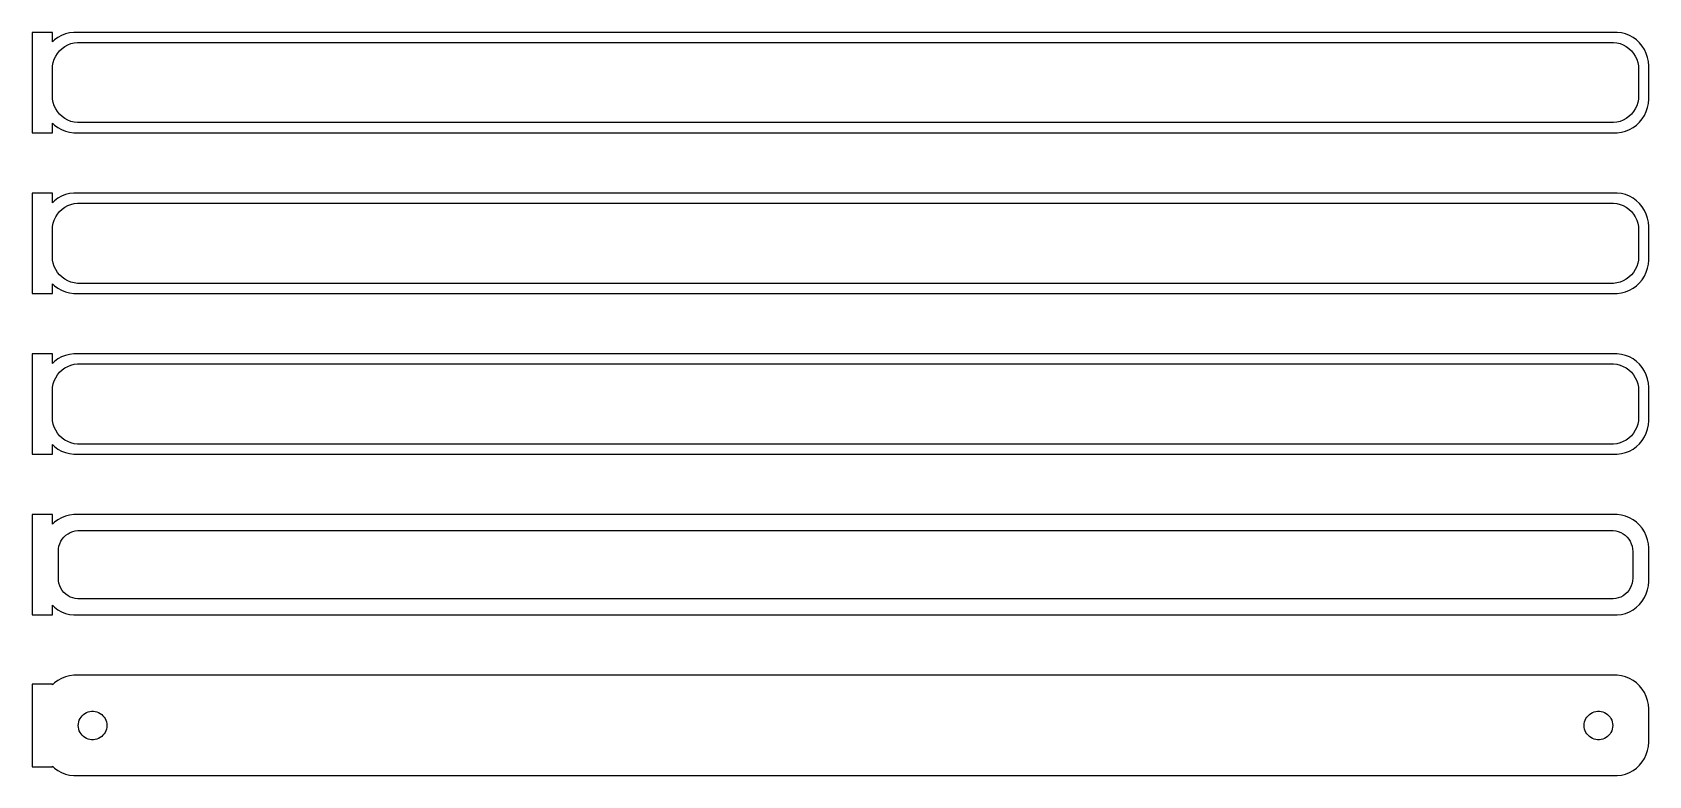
# Model space of a CAD drawing. Header units: metres. Extents: x -122 to 120, y 113 to 223.
import ezdxf

# ---------------------------------------------------------------- set-up
doc = ezdxf.new("R2010")
doc.units = ezdxf.units.M

msp = doc.modelspace()

# ---------------------------------------------------------------- linework, layer by layer
for p, q in [((-118.5, 223.49), (-121.5, 223.49)), ((-121.5, 223.49), (-121.5, 208.51)), ((-118.5, 222.059), (-118.5, 223.49)), ((-118.187, 222.353), (-118.5, 222.059)), ((-117.679, 222.722), (-118.187, 222.353)), ((-117.129, 223.024), (-117.679, 222.722)), ((-116.545, 223.255), (-117.129, 223.024)), ((-115.937, 223.411), (-116.545, 223.255)), ((-115.314, 223.49), (-115.937, 223.411)), ((115.314, 223.49), (-115.314, 223.49)), ((115.937, 223.411), (115.314, 223.49)), ((116.545, 223.255), (115.937, 223.411)), ((117.129, 223.024), (116.545, 223.255)), ((117.679, 222.722), (117.129, 223.024)), ((118.187, 222.353), (117.679, 222.722)), ((118.645, 221.923), (118.187, 222.353)), ((-118.219, 219.472), (-118.005, 219.927)), ((-118.005, 219.927), (-117.736, 220.351)), ((-117.736, 220.351), (-117.416, 220.738)), ((-117.416, 220.738), (-117.05, 221.082)), ((-117.05, 221.082), (-116.643, 221.377)), ((-116.643, 221.377), (-116.203, 221.619)), ((-116.203, 221.619), (-115.736, 221.804)), ((-115.736, 221.804), (-115.25, 221.929)), ((-115.25, 221.929), (-114.751, 221.992)), ((-114.751, 221.992), (114.751, 221.992)), ((114.751, 221.992), (115.25, 221.929)), ((115.25, 221.929), (115.736, 221.804)), ((115.736, 221.804), (116.203, 221.619)), ((116.203, 221.619), (116.643, 221.377)), ((116.643, 221.377), (117.05, 221.082)), ((117.05, 221.082), (117.416, 220.738)), ((117.416, 220.738), (117.736, 220.351)), ((117.736, 220.351), (118.005, 219.927)), ((118.005, 219.927), (118.219, 219.472)), ((119.045, 221.439), (118.645, 221.923)), ((119.382, 220.909), (119.045, 221.439)), ((119.649, 220.341), (119.382, 220.909)), ((119.843, 219.743), (119.649, 220.341)), ((-118.5, 218), (-118.468, 218.501)), ((-118.5, 214), (-118.5, 218)), ((-118.468, 218.501), (-118.374, 218.995)), ((-118.374, 218.995), (-118.219, 219.472)), ((118.219, 219.472), (118.374, 218.995)), ((118.374, 218.995), (118.468, 218.501)), ((118.468, 218.501), (118.5, 218)), ((118.5, 218), (118.5, 214)), ((119.961, 219.127), (119.843, 219.743)), ((120, 218.5), (119.961, 219.127)), ((120, 213.5), (120, 218.5)), ((-118.468, 213.499), (-118.5, 214)), ((-118.374, 213.005), (-118.468, 213.499)), ((-118.219, 212.528), (-118.374, 213.005)), ((-118.005, 212.073), (-118.219, 212.528)), ((118.219, 212.528), (118.005, 212.073)), ((118.374, 213.005), (118.219, 212.528)), ((118.468, 213.499), (118.374, 213.005)), ((118.5, 214), (118.468, 213.499)), ((119.843, 212.257), (119.961, 212.873)), ((119.961, 212.873), (120, 213.5)), ((-117.736, 211.649), (-118.005, 212.073)), ((-117.416, 211.262), (-117.736, 211.649)), ((-117.05, 210.918), (-117.416, 211.262)), ((-116.643, 210.623), (-117.05, 210.918)), ((-116.203, 210.381), (-116.643, 210.623)), ((-115.736, 210.196), (-116.203, 210.381)), ((-115.25, 210.071), (-115.736, 210.196)), ((115.736, 210.196), (115.25, 210.071)), ((116.203, 210.381), (115.736, 210.196)), ((116.643, 210.623), (116.203, 210.381)), ((117.05, 210.918), (116.643, 210.623)), ((117.416, 211.262), (117.05, 210.918)), ((117.736, 211.649), (117.416, 211.262)), ((118.005, 212.073), (117.736, 211.649)), ((118.645, 210.077), (119.045, 210.561)), ((119.045, 210.561), (119.382, 211.091)), ((119.382, 211.091), (119.649, 211.659)), ((119.649, 211.659), (119.843, 212.257)), ((-121.5, 208.51), (-118.5, 208.51)), ((-118.5, 209.941), (-118.187, 209.647)), ((-118.5, 208.51), (-118.5, 209.941)), ((-118.187, 209.647), (-117.679, 209.278)), ((-117.679, 209.278), (-117.129, 208.976)), ((-117.129, 208.976), (-116.545, 208.745)), ((-116.545, 208.745), (-115.937, 208.589)), ((-115.937, 208.589), (-115.314, 208.51)), ((-115.314, 208.51), (115.314, 208.51)), ((-114.751, 210.008), (-115.25, 210.071)), ((114.751, 210.008), (-114.751, 210.008)), ((115.25, 210.071), (114.751, 210.008)), ((115.314, 208.51), (115.937, 208.589)), ((115.937, 208.589), (116.545, 208.745)), ((116.545, 208.745), (117.129, 208.976)), ((117.129, 208.976), (117.679, 209.278)), ((117.679, 209.278), (118.187, 209.647)), ((118.187, 209.647), (118.645, 210.077)), ((-118.5, 199.49), (-121.5, 199.49)), ((-121.5, 199.49), (-121.5, 184.51)), ((-118.5, 198.059), (-118.5, 199.49)), ((-118.187, 198.353), (-118.5, 198.059)), ((-117.679, 198.722), (-118.187, 198.353)), ((-117.129, 199.024), (-117.679, 198.722)), ((-116.545, 199.255), (-117.129, 199.024)), ((-115.937, 199.411), (-116.545, 199.255)), ((-115.314, 199.49), (-115.937, 199.411)), ((115.314, 199.49), (-115.314, 199.49)), ((115.937, 199.411), (115.314, 199.49)), ((116.545, 199.255), (115.937, 199.411)), ((117.129, 199.024), (116.545, 199.255)), ((117.679, 198.722), (117.129, 199.024)), ((118.187, 198.353), (117.679, 198.722)), ((118.645, 197.923), (118.187, 198.353)), ((-118.219, 195.472), (-118.005, 195.927)), ((-118.005, 195.927), (-117.736, 196.351)), ((-117.736, 196.351), (-117.416, 196.738)), ((-117.416, 196.738), (-117.05, 197.082)), ((-117.05, 197.082), (-116.643, 197.377)), ((-116.643, 197.377), (-116.203, 197.619)), ((-116.203, 197.619), (-115.736, 197.804)), ((-115.736, 197.804), (-115.25, 197.929)), ((-115.25, 197.929), (-114.751, 197.992)), ((-114.751, 197.992), (114.751, 197.992)), ((114.751, 197.992), (115.25, 197.929)), ((115.25, 197.929), (115.736, 197.804)), ((115.736, 197.804), (116.203, 197.619)), ((116.203, 197.619), (116.643, 197.377)), ((116.643, 197.377), (117.05, 197.082)), ((117.05, 197.082), (117.416, 196.738)), ((117.416, 196.738), (117.736, 196.351)), ((117.736, 196.351), (118.005, 195.927)), ((118.005, 195.927), (118.219, 195.472)), ((119.045, 197.439), (118.645, 197.923)), ((119.382, 196.909), (119.045, 197.439)), ((119.649, 196.341), (119.382, 196.909)), ((119.843, 195.743), (119.649, 196.341)), ((119.961, 195.127), (119.843, 195.743)), ((-118.5, 194), (-118.468, 194.501)), ((-118.5, 190), (-118.5, 194)), ((-118.468, 194.501), (-118.374, 194.995)), ((-118.374, 194.995), (-118.219, 195.472)), ((118.219, 195.472), (118.374, 194.995)), ((118.374, 194.995), (118.468, 194.501)), ((118.468, 194.501), (118.5, 194)), ((118.5, 194), (118.5, 190)), ((120, 194.5), (119.961, 195.127)), ((120, 189.5), (120, 194.5)), ((-118.468, 189.499), (-118.5, 190)), ((-118.374, 189.005), (-118.468, 189.499)), ((-118.219, 188.528), (-118.374, 189.005)), ((-118.005, 188.073), (-118.219, 188.528)), ((118.219, 188.528), (118.005, 188.073)), ((118.374, 189.005), (118.219, 188.528)), ((118.468, 189.499), (118.374, 189.005)), ((118.5, 190), (118.468, 189.499)), ((119.843, 188.257), (119.961, 188.873)), ((119.961, 188.873), (120, 189.5)), ((-117.736, 187.649), (-118.005, 188.073)), ((-117.416, 187.262), (-117.736, 187.649)), ((-117.05, 186.918), (-117.416, 187.262)), ((-116.643, 186.623), (-117.05, 186.918)), ((-116.203, 186.381), (-116.643, 186.623)), ((-115.736, 186.196), (-116.203, 186.381)), ((-115.25, 186.071), (-115.736, 186.196)), ((-114.751, 186.008), (-115.25, 186.071)), ((114.751, 186.008), (-114.751, 186.008)), ((115.25, 186.071), (114.751, 186.008)), ((115.736, 186.196), (115.25, 186.071)), ((116.203, 186.381), (115.736, 186.196)), ((116.643, 186.623), (116.203, 186.381)), ((117.05, 186.918), (116.643, 186.623)), ((117.416, 187.262), (117.05, 186.918)), ((117.736, 187.649), (117.416, 187.262)), ((118.005, 188.073), (117.736, 187.649)), ((118.187, 185.647), (118.645, 186.077)), ((118.645, 186.077), (119.045, 186.561)), ((119.045, 186.561), (119.382, 187.091)), ((119.382, 187.091), (119.649, 187.659)), ((119.649, 187.659), (119.843, 188.257)), ((-121.5, 184.51), (-118.5, 184.51)), ((-118.5, 185.941), (-118.187, 185.647)), ((-118.5, 184.51), (-118.5, 185.941)), ((-118.187, 185.647), (-117.679, 185.278)), ((-117.679, 185.278), (-117.129, 184.976)), ((-117.129, 184.976), (-116.545, 184.745)), ((-116.545, 184.745), (-115.937, 184.589)), ((-115.937, 184.589), (-115.314, 184.51)), ((-115.314, 184.51), (115.314, 184.51)), ((115.314, 184.51), (115.937, 184.589)), ((115.937, 184.589), (116.545, 184.745)), ((116.545, 184.745), (117.129, 184.976)), ((117.129, 184.976), (117.679, 185.278)), ((117.679, 185.278), (118.187, 185.647)), ((-118.5, 175.49), (-121.5, 175.49)), ((-121.5, 175.49), (-121.5, 160.51)), ((-118.5, 174.059), (-118.5, 175.49)), ((-118.187, 174.353), (-118.5, 174.059)), ((-117.679, 174.722), (-118.187, 174.353)), ((-117.129, 175.024), (-117.679, 174.722)), ((-116.545, 175.255), (-117.129, 175.024)), ((-115.937, 175.411), (-116.545, 175.255)), ((-115.314, 175.49), (-115.937, 175.411)), ((-115.736, 173.804), (-115.25, 173.929)), ((115.314, 175.49), (-115.314, 175.49)), ((-115.25, 173.929), (-114.751, 173.992)), ((-114.751, 173.992), (114.751, 173.992)), ((114.751, 173.992), (115.25, 173.929)), ((115.25, 173.929), (115.736, 173.804)), ((115.937, 175.411), (115.314, 175.49)), ((116.545, 175.255), (115.937, 175.411)), ((117.129, 175.024), (116.545, 175.255)), ((117.679, 174.722), (117.129, 175.024)), ((118.187, 174.353), (117.679, 174.722)), ((118.645, 173.923), (118.187, 174.353)), ((119.045, 173.439), (118.645, 173.923)), ((-118.374, 170.995), (-118.219, 171.472)), ((-118.219, 171.472), (-118.005, 171.927)), ((-118.005, 171.927), (-117.736, 172.351)), ((-117.736, 172.351), (-117.416, 172.738)), ((-117.416, 172.738), (-117.05, 173.082)), ((-117.05, 173.082), (-116.643, 173.377)), ((-116.643, 173.377), (-116.203, 173.619)), ((-116.203, 173.619), (-115.736, 173.804)), ((115.736, 173.804), (116.203, 173.619)), ((116.203, 173.619), (116.643, 173.377)), ((116.643, 173.377), (117.05, 173.082)), ((117.05, 173.082), (117.416, 172.738)), ((117.416, 172.738), (117.736, 172.351)), ((117.736, 172.351), (118.005, 171.927)), ((118.005, 171.927), (118.219, 171.472)), ((118.219, 171.472), (118.374, 170.995)), ((119.382, 172.909), (119.045, 173.439)), ((119.649, 172.341), (119.382, 172.909)), ((119.843, 171.743), (119.649, 172.341)), ((119.961, 171.127), (119.843, 171.743)), ((-118.5, 170), (-118.468, 170.501)), ((-118.5, 166), (-118.5, 170)), ((-118.468, 170.501), (-118.374, 170.995)), ((118.374, 170.995), (118.468, 170.501)), ((118.468, 170.501), (118.5, 170)), ((118.5, 170), (118.5, 166)), ((120, 170.5), (119.961, 171.127)), ((120, 165.5), (120, 170.5)), ((-118.468, 165.499), (-118.5, 166)), ((-118.374, 165.005), (-118.468, 165.499)), ((-118.219, 164.528), (-118.374, 165.005)), ((-118.005, 164.073), (-118.219, 164.528)), ((118.219, 164.528), (118.005, 164.073)), ((118.374, 165.005), (118.219, 164.528)), ((118.468, 165.499), (118.374, 165.005)), ((118.5, 166), (118.468, 165.499)), ((119.649, 163.659), (119.843, 164.257)), ((119.843, 164.257), (119.961, 164.873)), ((119.961, 164.873), (120, 165.5)), ((-118.5, 161.941), (-118.187, 161.647)), ((-118.5, 160.51), (-118.5, 161.941)), ((-117.736, 163.649), (-118.005, 164.073)), ((-117.416, 163.262), (-117.736, 163.649)), ((-117.05, 162.918), (-117.416, 163.262)), ((-116.643, 162.623), (-117.05, 162.918)), ((-116.203, 162.381), (-116.643, 162.623)), ((-115.736, 162.196), (-116.203, 162.381)), ((-115.25, 162.071), (-115.736, 162.196)), ((-114.751, 162.008), (-115.25, 162.071)), ((114.751, 162.008), (-114.751, 162.008)), ((115.25, 162.071), (114.751, 162.008)), ((115.736, 162.196), (115.25, 162.071)), ((116.203, 162.381), (115.736, 162.196)), ((116.643, 162.623), (116.203, 162.381)), ((117.05, 162.918), (116.643, 162.623)), ((117.416, 163.262), (117.05, 162.918)), ((117.736, 163.649), (117.416, 163.262)), ((118.005, 164.073), (117.736, 163.649)), ((118.187, 161.647), (118.645, 162.077)), ((118.645, 162.077), (119.045, 162.561)), ((119.045, 162.561), (119.382, 163.091)), ((119.382, 163.091), (119.649, 163.659)), ((-121.5, 160.51), (-118.5, 160.51)), ((-118.187, 161.647), (-117.679, 161.278)), ((-117.679, 161.278), (-117.129, 160.976)), ((-117.129, 160.976), (-116.545, 160.745)), ((-116.545, 160.745), (-115.937, 160.589)), ((-115.937, 160.589), (-115.314, 160.51)), ((-115.314, 160.51), (115.314, 160.51)), ((115.314, 160.51), (115.937, 160.589)), ((115.937, 160.589), (116.545, 160.745)), ((116.545, 160.745), (117.129, 160.976)), ((117.129, 160.976), (117.679, 161.278)), ((117.679, 161.278), (118.187, 161.647)), ((-118.5, 151.479), (-121.5, 151.479)), ((-121.5, 151.479), (-121.5, 136.521)), ((-118.5, 150.059), (-118.5, 151.479)), ((-118.187, 150.353), (-118.5, 150.059)), ((-117.679, 150.722), (-118.187, 150.353)), ((-117.129, 151.024), (-117.679, 150.722)), ((-116.545, 151.255), (-117.129, 151.024)), ((-115.937, 151.411), (-116.545, 151.255)), ((-115.314, 151.49), (-115.937, 151.411)), ((115.314, 151.49), (-115.314, 151.49)), ((115.937, 151.411), (115.314, 151.49)), ((116.545, 151.255), (115.937, 151.411)), ((117.129, 151.024), (116.545, 151.255)), ((117.679, 150.722), (117.129, 151.024)), ((118.187, 150.353), (117.679, 150.722)), ((118.645, 149.923), (118.187, 150.353)), ((119.045, 149.439), (118.645, 149.923)), ((-117.394, 147.146), (-117.228, 147.5)), ((-117.228, 147.5), (-117.018, 147.83)), ((-117.018, 147.83), (-116.769, 148.131)), ((-116.769, 148.131), (-116.484, 148.399)), ((-116.484, 148.399), (-116.168, 148.628)), ((-116.168, 148.628), (-115.825, 148.817)), ((-115.825, 148.817), (-115.462, 148.961)), ((-115.462, 148.961), (-115.083, 149.058)), ((-115.083, 149.058), (-114.695, 149.107)), ((-114.695, 149.107), (114.695, 149.107)), ((114.695, 149.107), (115.083, 149.058)), ((115.083, 149.058), (115.462, 148.961)), ((115.462, 148.961), (115.825, 148.817)), ((115.825, 148.817), (116.168, 148.628)), ((116.168, 148.628), (116.484, 148.399)), ((116.484, 148.399), (116.769, 148.131)), ((116.769, 148.131), (117.018, 147.83)), ((117.018, 147.83), (117.228, 147.5)), ((117.228, 147.5), (117.394, 147.146)), ((119.382, 148.909), (119.045, 149.439)), ((119.649, 148.341), (119.382, 148.909)), ((119.843, 147.743), (119.649, 148.341)), ((119.961, 147.127), (119.843, 147.743)), ((-117.613, 146), (-117.588, 146.39)), ((-117.613, 142), (-117.613, 146)), ((-117.588, 146.39), (-117.515, 146.774)), ((-117.515, 146.774), (-117.394, 147.146)), ((117.394, 147.146), (117.515, 146.774)), ((117.515, 146.774), (117.588, 146.39)), ((117.588, 146.39), (117.613, 146)), ((117.613, 146), (117.613, 142)), ((120, 146.5), (119.961, 147.127)), ((120, 141.5), (120, 146.5)), ((-117.588, 141.61), (-117.613, 142)), ((-117.515, 141.226), (-117.588, 141.61)), ((-117.394, 140.854), (-117.515, 141.226)), ((-117.228, 140.5), (-117.394, 140.854)), ((-117.018, 140.17), (-117.228, 140.5)), ((-116.769, 139.869), (-117.018, 140.17)), ((117.018, 140.17), (116.769, 139.869)), ((117.228, 140.5), (117.018, 140.17)), ((117.394, 140.854), (117.228, 140.5)), ((117.515, 141.226), (117.394, 140.854)), ((117.588, 141.61), (117.515, 141.226)), ((117.613, 142), (117.588, 141.61)), ((119.649, 139.659), (119.843, 140.257)), ((119.843, 140.257), (119.961, 140.873)), ((119.961, 140.873), (120, 141.5)), ((-118.5, 136.521), (-118.5, 137.941)), ((-118.5, 137.941), (-118.187, 137.647)), ((-116.484, 139.601), (-116.769, 139.869)), ((-116.168, 139.372), (-116.484, 139.601)), ((-115.825, 139.183), (-116.168, 139.372)), ((-115.462, 139.039), (-115.825, 139.183)), ((-115.083, 138.942), (-115.462, 139.039)), ((-114.695, 138.893), (-115.083, 138.942)), ((114.695, 138.893), (-114.695, 138.893)), ((115.083, 138.942), (114.695, 138.893)), ((115.462, 139.039), (115.083, 138.942)), ((115.825, 139.183), (115.462, 139.039)), ((116.168, 139.372), (115.825, 139.183)), ((116.484, 139.601), (116.168, 139.372)), ((116.769, 139.869), (116.484, 139.601)), ((118.187, 137.647), (118.645, 138.077)), ((118.645, 138.077), (119.045, 138.561)), ((119.045, 138.561), (119.382, 139.091)), ((119.382, 139.091), (119.649, 139.659)), ((-121.5, 136.521), (-118.5, 136.521)), ((-118.187, 137.647), (-117.679, 137.278)), ((-117.679, 137.278), (-117.129, 136.976)), ((-117.129, 136.976), (-116.545, 136.745)), ((-116.545, 136.745), (-115.937, 136.589)), ((-115.937, 136.589), (-115.314, 136.51)), ((-115.314, 136.51), (115.314, 136.51)), ((115.314, 136.51), (115.937, 136.589)), ((115.937, 136.589), (116.545, 136.745)), ((116.545, 136.745), (117.129, 136.976)), ((117.129, 136.976), (117.679, 137.278)), ((117.679, 137.278), (118.187, 137.647)), ((-118.5, 126.153), (-121.5, 126.153)), ((-121.5, 126.153), (-121.5, 113.847)), ((-118.187, 126.353), (-118.5, 126.059)), ((-118.5, 126.059), (-118.5, 126.153)), ((-117.679, 126.722), (-118.187, 126.353)), ((-117.129, 127.024), (-117.679, 126.722)), ((-116.545, 127.255), (-117.129, 127.024)), ((-115.937, 127.411), (-116.545, 127.255)), ((-115.314, 127.49), (-115.937, 127.411)), ((115.314, 127.49), (-115.314, 127.49)), ((115.937, 127.411), (115.314, 127.49)), ((116.545, 127.255), (115.937, 127.411)), ((117.129, 127.024), (116.545, 127.255)), ((117.679, 126.722), (117.129, 127.024)), ((118.187, 126.353), (117.679, 126.722)), ((118.645, 125.923), (118.187, 126.353)), ((119.045, 125.439), (118.645, 125.923)), ((119.382, 124.909), (119.045, 125.439)), ((119.649, 124.341), (119.382, 124.909)), ((119.843, 123.743), (119.649, 124.341)), ((119.961, 123.127), (119.843, 123.743)), ((-114.568, 120.531), (-114.485, 120.786)), ((-114.485, 120.786), (-114.371, 121.029)), ((-114.371, 121.029), (-114.227, 121.255)), ((-114.227, 121.255), (-114.057, 121.462)), ((-114.057, 121.462), (-113.861, 121.645)), ((-113.861, 121.645), (-113.644, 121.803)), ((-113.644, 121.803), (-113.409, 121.932)), ((-113.409, 121.932), (-113.16, 122.031)), ((-113.16, 122.031), (-112.9, 122.097)), ((-112.9, 122.097), (-112.634, 122.131)), ((-112.634, 122.131), (-112.366, 122.131)), ((-112.366, 122.131), (-112.1, 122.097)), ((-112.1, 122.097), (-111.84, 122.031)), ((-111.84, 122.031), (-111.591, 121.932)), ((-111.591, 121.932), (-111.356, 121.803)), ((-111.356, 121.803), (-111.139, 121.645)), ((-111.139, 121.645), (-110.943, 121.462)), ((-110.943, 121.462), (-110.773, 121.255)), ((-110.773, 121.255), (-110.629, 121.029)), ((-110.629, 121.029), (-110.515, 120.786)), ((-110.515, 120.786), (-110.432, 120.531)), ((110.432, 120.531), (110.515, 120.786)), ((110.515, 120.786), (110.629, 121.029)), ((110.629, 121.029), (110.773, 121.255)), ((110.773, 121.255), (110.943, 121.462)), ((110.943, 121.462), (111.139, 121.645)), ((111.139, 121.645), (111.356, 121.803)), ((111.356, 121.803), (111.591, 121.932)), ((111.591, 121.932), (111.84, 122.031)), ((111.84, 122.031), (112.1, 122.097)), ((112.1, 122.097), (112.366, 122.131)), ((112.366, 122.131), (112.634, 122.131)), ((112.634, 122.131), (112.9, 122.097)), ((112.9, 122.097), (113.16, 122.031)), ((113.16, 122.031), (113.409, 121.932)), ((113.409, 121.932), (113.644, 121.803)), ((113.644, 121.803), (113.861, 121.645)), ((113.861, 121.645), (114.057, 121.462)), ((114.057, 121.462), (114.227, 121.255)), ((114.227, 121.255), (114.371, 121.029)), ((114.371, 121.029), (114.485, 120.786)), ((114.485, 120.786), (114.568, 120.531)), ((120, 122.5), (119.961, 123.127)), ((120, 117.5), (120, 122.5)), ((-114.635, 120), (-114.618, 120.268)), ((-114.618, 119.732), (-114.635, 120)), ((-114.618, 120.268), (-114.568, 120.531)), ((-114.568, 119.469), (-114.618, 119.732)), ((-114.485, 119.214), (-114.568, 119.469)), ((-114.371, 118.971), (-114.485, 119.214)), ((-114.227, 118.745), (-114.371, 118.971)), ((-114.057, 118.538), (-114.227, 118.745)), ((-113.861, 118.355), (-114.057, 118.538)), ((-113.644, 118.197), (-113.861, 118.355)), ((-111.139, 118.355), (-111.356, 118.197)), ((-110.943, 118.538), (-111.139, 118.355)), ((-110.773, 118.745), (-110.943, 118.538)), ((-110.629, 118.971), (-110.773, 118.745)), ((-110.515, 119.214), (-110.629, 118.971)), ((-110.432, 119.469), (-110.515, 119.214)), ((-110.432, 120.531), (-110.382, 120.268)), ((-110.382, 119.732), (-110.432, 119.469)), ((-110.382, 120.268), (-110.365, 120)), ((-110.365, 120), (-110.382, 119.732)), ((110.365, 120), (110.382, 120.268)), ((110.382, 119.732), (110.365, 120)), ((110.382, 120.268), (110.432, 120.531)), ((110.432, 119.469), (110.382, 119.732)), ((110.515, 119.214), (110.432, 119.469)), ((110.629, 118.971), (110.515, 119.214)), ((110.773, 118.745), (110.629, 118.971)), ((110.943, 118.538), (110.773, 118.745)), ((111.139, 118.355), (110.943, 118.538)), ((111.356, 118.197), (111.139, 118.355)), ((113.861, 118.355), (113.644, 118.197)), ((114.057, 118.538), (113.861, 118.355)), ((114.227, 118.745), (114.057, 118.538)), ((114.371, 118.971), (114.227, 118.745)), ((114.485, 119.214), (114.371, 118.971)), ((114.568, 119.469), (114.485, 119.214)), ((114.568, 120.531), (114.618, 120.268)), ((114.618, 119.732), (114.568, 119.469)), ((114.618, 120.268), (114.635, 120)), ((114.635, 120), (114.618, 119.732)), ((-113.409, 118.068), (-113.644, 118.197)), ((-113.16, 117.969), (-113.409, 118.068)), ((-112.9, 117.903), (-113.16, 117.969)), ((-112.634, 117.869), (-112.9, 117.903)), ((-112.366, 117.869), (-112.634, 117.869)), ((-112.1, 117.903), (-112.366, 117.869)), ((-111.84, 117.969), (-112.1, 117.903)), ((-111.591, 118.068), (-111.84, 117.969)), ((-111.356, 118.197), (-111.591, 118.068)), ((111.591, 118.068), (111.356, 118.197)), ((111.84, 117.969), (111.591, 118.068)), ((112.1, 117.903), (111.84, 117.969)), ((112.366, 117.869), (112.1, 117.903)), ((112.634, 117.869), (112.366, 117.869)), ((112.9, 117.903), (112.634, 117.869)), ((113.16, 117.969), (112.9, 117.903)), ((113.409, 118.068), (113.16, 117.969)), ((113.644, 118.197), (113.409, 118.068)), ((119.649, 115.659), (119.843, 116.257)), ((119.843, 116.257), (119.961, 116.873)), ((119.961, 116.873), (120, 117.5)), ((-121.5, 113.847), (-118.5, 113.847)), ((-118.5, 113.847), (-118.5, 113.941)), ((-118.5, 113.941), (-118.187, 113.647)), ((-118.187, 113.647), (-117.679, 113.278)), ((117.679, 113.278), (118.187, 113.647)), ((118.187, 113.647), (118.645, 114.077)), ((118.645, 114.077), (119.045, 114.561)), ((119.045, 114.561), (119.382, 115.091)), ((119.382, 115.091), (119.649, 115.659)), ((-117.679, 113.278), (-117.129, 112.976)), ((-117.129, 112.976), (-116.545, 112.745)), ((-116.545, 112.745), (-115.937, 112.589)), ((-115.937, 112.589), (-115.314, 112.51)), ((-115.314, 112.51), (115.314, 112.51)), ((115.314, 112.51), (115.937, 112.589)), ((115.937, 112.589), (116.545, 112.745)), ((116.545, 112.745), (117.129, 112.976)), ((117.129, 112.976), (117.679, 113.278))]:
    msp.add_line(p, q)

doc.saveas('drawing.dxf')
